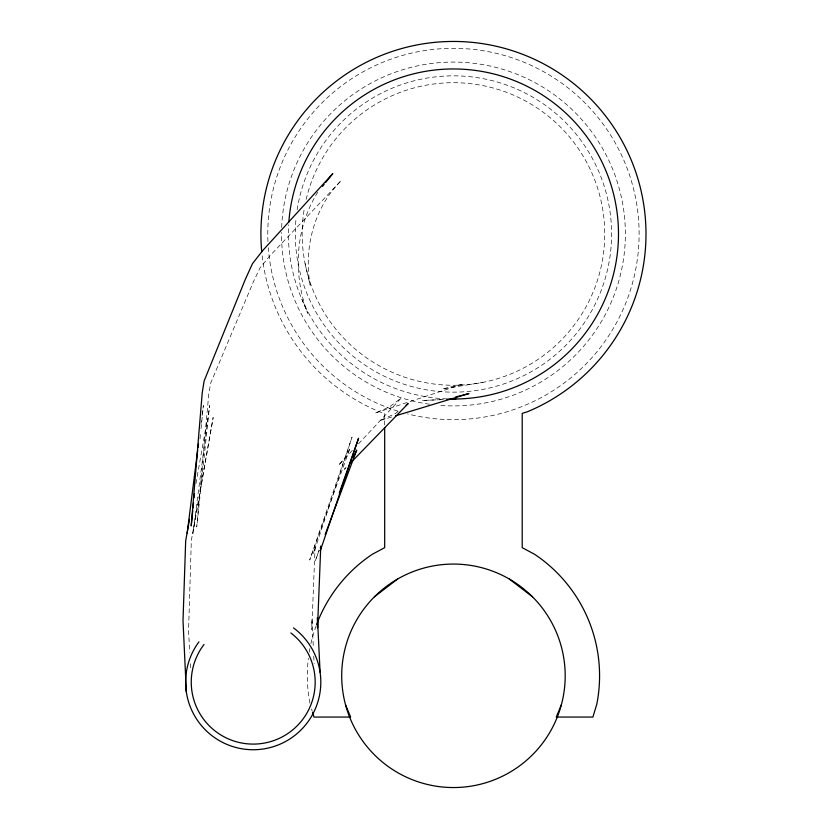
<?xml version="1.0" encoding="UTF-8"?>
<svg xmlns="http://www.w3.org/2000/svg" width="829" height="829" viewBox="0 0 829 829"><rect width="100%" height="100%" fill="white"/><g stroke="black" fill="none" stroke-linecap="round" stroke-linejoin="round"><path stroke-width="0.62" stroke-dasharray="4.14 3.11" d="M199.996 438.821L200.514 433.702M201.032 428.583L203.364 405.526L202.069 415.743M201.095 423.401L201.416 420.852M195.955 483.556L207.447 418.614M319.103 550.093L315.238 561.036L319.3 550.176M317.745 192.276C295.124 228.151 292.668 274.047 307.746 313.269L301.922 299.393M346.035 467.38L344.356 469.328L346.149 467.483M352.377 450.406L338.408 465.38L345.517 457.473L350.118 447.94L309.704 560.052L352.045 437.173L313.569 553.409L315.124 546.373L311.777 629.532L311.932 619.066L313.321 647.18M358.491 443.857L401.298 398.003L389.122 407.132L374.884 413.184L463.39 383.879L442.261 388.988L482.955 382.366M398.107 411.422L395.081 413.775L379.703 420.645L394.376 416.189M443.37 399.547L422.075 400.469L443.484 399.588M311.538 708.95L312.243 711.272M305.072 263.508L310.17 285.269C303.58 247.933 314.108 207.561 341.289 180.515L269.674 256.047L260.026 267.902L253.28 282.036L210.711 383.091L208.784 393.858L196.742 526.902L209.613 405.464L192.877 533.544L213.157 417.453L191.323 540.57L188.556 630.734L189.727 652.278M190.349 663.687L190.691 670.019M313.756 656.122L314.139 663.791M384.677 424.987L384.677 413.37L379.765 411.878A192.546 192.546 0 0 1 262.099 255.384M309.891 703.096A146.122 146.122 0 0 1 308.367 658.371M309.238 652.195A146.122 146.122 0 0 1 309.891 648.516M310.906 643.656A146.122 146.122 0 0 1 316.191 625.677M306.16 199.447A151.282 151.282 0 0 1 554.798 121.676A151.282 151.282 0 0 1 502.882 376.967A151.282 151.282 0 0 1 304.367 208.276M267.933 241.508A185.665 185.665 0 0 1 463.919 48.621A185.665 185.665 0 0 1 636.931 262.368A185.665 185.665 0 0 1 407.443 413.868M397.744 411.101A185.665 185.665 0 0 1 268.295 247.798M446.831 398.894A165.033 165.033 0 0 1 288.668 224.783M297.145 209.799A158.163 158.163 0 0 1 550.176 108.868A158.163 158.163 0 0 1 516.218 379.164A158.163 158.163 0 0 1 296.026 218.763M281.663 227.405A171.914 171.914 0 0 1 462.945 62.341A171.914 171.914 0 0 1 624.911 246.4A171.914 171.914 0 0 1 438.137 405.226M429.474 404.22A171.914 171.914 0 0 1 281.539 232.41"/><path stroke-width="1.24" d="M192.763 510.55L191.209 525.918L202.235 392.822L204.121 380.988L245.394 279.197L252.503 263.612L262.793 250.472L332.802 173.582L325.673 182.442M193.022 507.99L193.53 502.861M194.048 497.742L194.442 493.897M187.167 533.213L197.696 450.22M198.017 447.66L198.504 443.836M189.53 519.244L185.675 540.891L183.012 620.703L186.338 692.028M320.346 548.249L320.771 546.052L317.528 627.822L317.445 617.678L320.087 672.278M320.512 550.093L358.594 438.22L339.279 492.934M325.155 534.498L356.719 450.054L353.517 457.059M561.378 704.733L556.269 717.064L592.89 717.064L596.766 704.318A146.122 146.122 0 0 0 534.632 554.311L522.208 547.668L522.208 413.37L527.13 411.878A192.546 192.546 0 0 0 637.822 178.504A192.546 192.546 0 0 0 416.707 44.984A192.546 192.546 0 0 0 261.715 251.601M322.502 186.37L324.087 184.401M350.646 462.851L408.169 403.578L406.158 405.143M374.428 596.797L397.578 579.036A111.739 111.739 0 0 1 565.191 675.811A111.739 111.739 0 0 1 397.578 772.576A111.739 111.739 0 0 1 397.578 579.036M395.599 415.816L468.955 393.547L455.67 396.987M447.235 399.423L455.888 399.008L447.121 399.391M509.317 579.036L532.456 596.797M345.506 704.733L350.626 717.064L313.994 717.064L312.585 712.432M384.677 427.577L384.677 547.668L372.262 554.311A146.122 146.122 0 0 0 316.616 624.517M288.834 222.193A165.033 165.033 0 0 1 461.794 69.17A165.033 165.033 0 0 1 618.413 238.887A165.033 165.033 0 0 1 452.012 399.018M293.507 627.895A67.595 67.584 11 0 1 307.486 722.453A67.595 67.584 11 0 1 212.918 736.411A67.595 67.584 11 0 1 198.939 641.864M290.886 632.973A61.968 61.947 11 0 1 302.409 719.821A61.968 61.947 11 0 1 215.54 731.333A61.968 61.947 11 0 1 204.017 644.485"/></g></svg>
